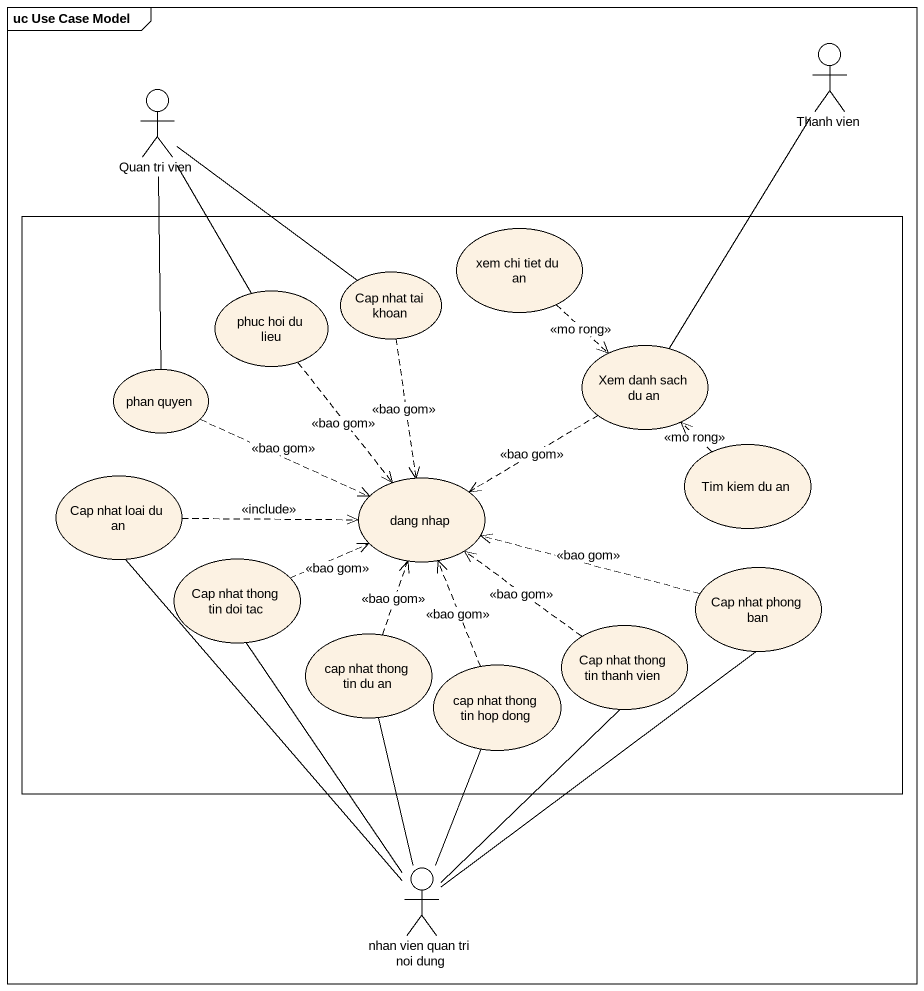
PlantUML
@startuml
mainframe uc Use Case Model
actor "Thanh vien" as Thanh_vien
actor "Quan tri vien" as Quan_tri_vien
rectangle " " as rectangle1 {
  usecase "xem chi tiet du an" as xem_chi_tiet_du_an
  usecase "phuc hoi du lieu" as phuc_hoi_du_lieu
  usecase "Cap nhat tai khoan" as Cap_nhat_tai_khoan
  usecase "Xem danh sach du an" as Xem_danh_sach_du_an
  usecase "phan quyen" as phan_quyen
  usecase "Tim kiem du an" as Tim_kiem_du_an
  usecase "Cap nhat loai du an" as Cap_nhat_loai_du_an
  usecase "dang nhap" as dang_nhap
  usecase "Cap nhat thong tin doi tac" as Cap_nhat_thong_tin_doi_tac
  usecase "Cap nhat phong ban" as Cap_nhat_phong_ban
  usecase "cap nhat thong tin du an" as cap_nhat_thong_tin_du_an
  usecase "cap nhat thong tin hop dong" as cap_nhat_thong_tin_hop_dong
  usecase "Cap nhat thong tin thanh vien" as Cap_nhat_thong_tin_thanh
}
actor "nhan vien quan tri noi dung" as nhan_vien_quan_tri_noi_dung
Thanh_vien -- Xem_danh_sach_du_an
Quan_tri_vien -- phuc_hoi_du_lieu
Quan_tri_vien -- Cap_nhat_tai_khoan
Quan_tri_vien -- phan_quyen
xem_chi_tiet_du_an ..> Xem_danh_sach_du_an : <<mo rong>>
phuc_hoi_du_lieu ..> dang_nhap : <<bao gom>>
Cap_nhat_tai_khoan ..> dang_nhap : <<bao gom>>
Xem_danh_sach_du_an .left.> dang_nhap : <<bao gom>>
phan_quyen .right.> dang_nhap : <<bao gom>>
Tim_kiem_du_an .up.> Xem_danh_sach_du_an : <<mo rong>>
Cap_nhat_loai_du_an .right.> dang_nhap : <<include>>
Cap_nhat_thong_tin_doi_tac .right.> dang_nhap : <<bao gom>>
Cap_nhat_phong_ban .left.> dang_nhap : <<bao gom>>
cap_nhat_thong_tin_du_an .up.> dang_nhap : <<bao gom>>
cap_nhat_thong_tin_hop_dong .up.> dang_nhap : <<bao gom>>
Cap_nhat_thong_tin_thanh .up.> dang_nhap : <<bao gom>>
nhan_vien_quan_tri_noi_dung -up- Cap_nhat_loai_du_an
nhan_vien_quan_tri_noi_dung -up- Cap_nhat_thong_tin_doi_tac
nhan_vien_quan_tri_noi_dung -up- Cap_nhat_phong_ban
nhan_vien_quan_tri_noi_dung -up- cap_nhat_thong_tin_du_an
nhan_vien_quan_tri_noi_dung -up- cap_nhat_thong_tin_hop_dong
nhan_vien_quan_tri_noi_dung -up- Cap_nhat_thong_tin_thanh
@enduml
